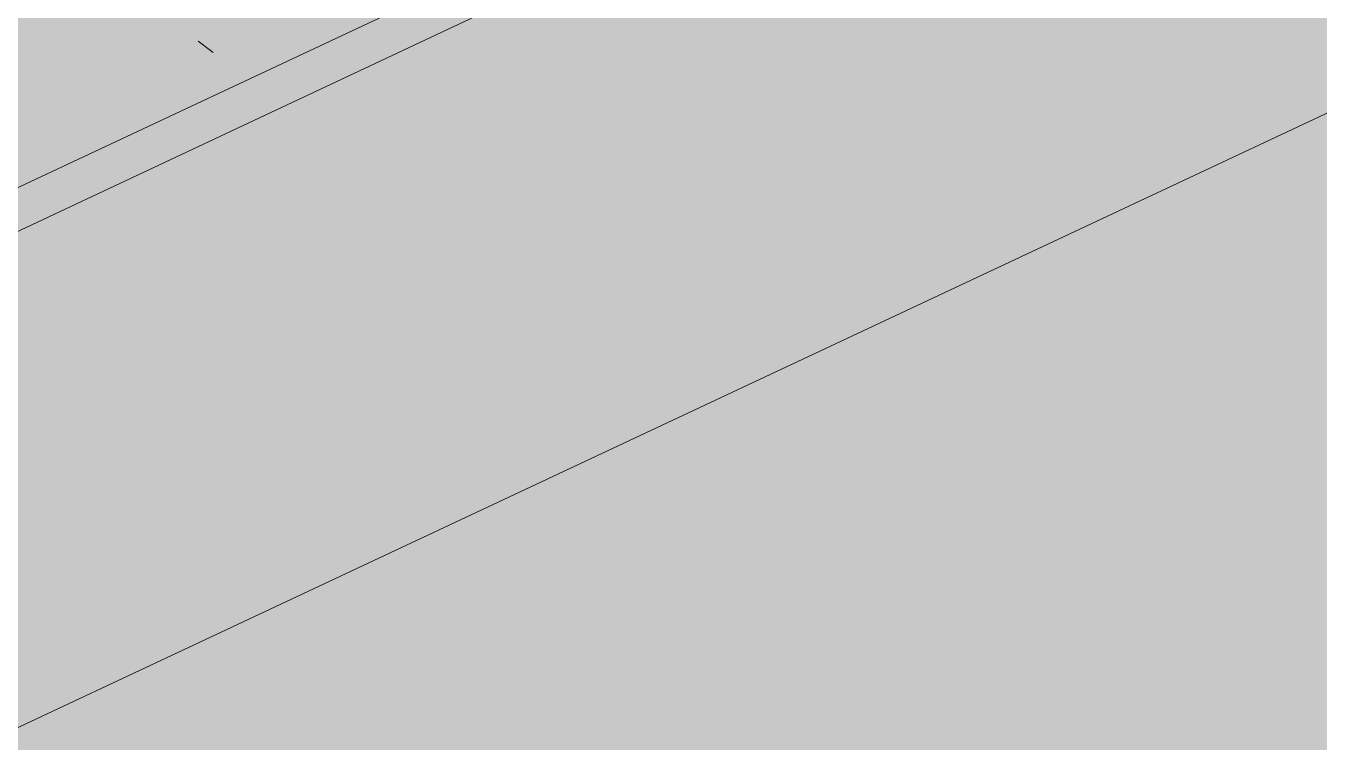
# Model space of a CAD drawing. Header units: millimetres. Extents: x 5 to 1315, y 5 to 292.
# Drawn here: x 1194.965 to 1197.866, y 77.021 to 78.628 of the extents above; entities that cross this region are included whole.
import ezdxf

# ---------------------------------------------------------------- set-up
doc = ezdxf.new("R2010")
doc.units = ezdxf.units.MM
doc.layers.add('EXISTING', color=7, linetype='Continuous')
doc.layers.add('IMAGES', color=7, linetype='Continuous')

# ---------------------------------------------------------------- blocks, each defined once
blk = doc.blocks.new('SHEET_03')
at = {"layer": 'EXISTING', "color": 250, "lineweight": 9}
for p, q in [((294.7037, 76.9392), (301.3268, 80.0485)), ((292.3041, 77.0244), (296.1183, 78.815)), ((293.4984, 77.4876), (296.1183, 78.7176)), ((295.3847, 78.5678), (295.3514, 78.5939))]:
    blk.add_line(p, q, dxfattribs=at)
at = {"layer": 'IMAGES', "color": 7}
for points in [[(294.5382, 78.5655), (295.02, 78.5655), (294.5382, 78.6619), (295.02, 78.6619)], [(295.02, 78.5655), (295.1164, 78.5655), (295.02, 78.6619), (295.1164, 78.6619)], [(295.1164, 78.5655), (295.2127, 78.5655), (295.1164, 78.6619), (295.2127, 78.6619)], [(295.2127, 78.5655), (295.3091, 78.5655), (295.2127, 78.6619), (295.3091, 78.6619)], [(295.3091, 78.5655), (295.4055, 78.5655), (295.3091, 78.6619), (295.4055, 78.6619)], [(295.4055, 78.5655), (295.7909, 78.5655), (295.4055, 78.6619), (295.7909, 78.6619)], [(295.7909, 78.5655), (295.8873, 78.5655), (295.7909, 78.6619), (295.8873, 78.6619)], [(295.8873, 78.5655), (296.08, 78.5655), (295.8873, 78.6619), (296.08, 78.6619)], [(296.08, 78.5655), (296.1764, 78.5655), (296.08, 78.6619), (296.1764, 78.6619)], [(296.1764, 78.5655), (296.3691, 78.5655), (296.1764, 78.6619), (296.3691, 78.6619)], [(296.3691, 78.5655), (296.4655, 78.5655), (296.3691, 78.6619), (296.4655, 78.6619)], [(296.4655, 78.5655), (297.7182, 78.5655), (296.4655, 78.6619), (297.7182, 78.6619)], [(297.7182, 78.5655), (297.8145, 78.5655), (297.7182, 78.6619), (297.8145, 78.6619)], [(297.8145, 78.5655), (297.9109, 78.5655), (297.8145, 78.6619), (297.9109, 78.6619)], [(294.9236, 78.4691), (295.02, 78.4691), (294.9236, 78.5655), (295.02, 78.5655)], [(295.02, 78.4691), (295.1164, 78.4691), (295.02, 78.5655), (295.1164, 78.5655)], [(295.1164, 78.4691), (295.2127, 78.4691), (295.1164, 78.5655), (295.2127, 78.5655)], [(295.2127, 78.4691), (295.3091, 78.4691), (295.2127, 78.5655), (295.3091, 78.5655)], [(295.3091, 78.4691), (295.4055, 78.4691), (295.3091, 78.5655), (295.4055, 78.5655)], [(295.4055, 78.4691), (295.5982, 78.4691), (295.4055, 78.5655), (295.5982, 78.5655)], [(295.5982, 78.4691), (295.7909, 78.4691), (295.5982, 78.5655), (295.7909, 78.5655)], [(295.7909, 78.4691), (295.8873, 78.4691), (295.7909, 78.5655), (295.8873, 78.5655)], [(295.8873, 78.4691), (295.9836, 78.4691), (295.8873, 78.5655), (295.9836, 78.5655)], [(295.9836, 78.4691), (296.08, 78.4691), (295.9836, 78.5655), (296.08, 78.5655)], [(296.08, 78.4691), (296.1764, 78.4691), (296.08, 78.5655), (296.1764, 78.5655)], [(296.1764, 78.4691), (297.4291, 78.4691), (296.1764, 78.5655), (297.4291, 78.5655)], [(297.4291, 78.4691), (297.6218, 78.4691), (297.4291, 78.5655), (297.6218, 78.5655)], [(297.6218, 78.4691), (297.7182, 78.4691), (297.6218, 78.5655), (297.7182, 78.5655)], [(297.7182, 78.4691), (297.8145, 78.4691), (297.7182, 78.5655), (297.8145, 78.5655)], [(297.8145, 78.4691), (297.9109, 78.4691), (297.8145, 78.5655), (297.9109, 78.5655)], [(294.8273, 78.3727), (295.02, 78.3727), (294.8273, 78.4691), (295.02, 78.4691)], [(295.02, 78.3727), (295.1164, 78.3727), (295.02, 78.4691), (295.1164, 78.4691)], [(295.1164, 78.3727), (295.2127, 78.3727), (295.1164, 78.4691), (295.2127, 78.4691)], [(295.2127, 78.3727), (295.3091, 78.3727), (295.2127, 78.4691), (295.3091, 78.4691)], [(295.3091, 78.3727), (295.4055, 78.3727), (295.3091, 78.4691), (295.4055, 78.4691)], [(295.4055, 78.3727), (295.5982, 78.3727), (295.4055, 78.4691), (295.5982, 78.4691)], [(295.5982, 78.3727), (295.6945, 78.3727), (295.5982, 78.4691), (295.6945, 78.4691)], [(295.6945, 78.3727), (295.8873, 78.3727), (295.6945, 78.4691), (295.8873, 78.4691)], [(295.8873, 78.3727), (295.9836, 78.3727), (295.8873, 78.4691), (295.9836, 78.4691)], [(295.9836, 78.3727), (297.3327, 78.3727), (295.9836, 78.4691), (297.3327, 78.4691)], [(297.3327, 78.3727), (297.4291, 78.3727), (297.3327, 78.4691), (297.4291, 78.4691)], [(297.4291, 78.3727), (297.5255, 78.3727), (297.4291, 78.4691), (297.5255, 78.4691)], [(297.5255, 78.3727), (297.6218, 78.3727), (297.5255, 78.4691), (297.6218, 78.4691)], [(297.6218, 78.3727), (297.7182, 78.3727), (297.6218, 78.4691), (297.7182, 78.4691)], [(297.7182, 78.3727), (297.9109, 78.3727), (297.7182, 78.4691), (297.9109, 78.4691)], [(294.8273, 78.2763), (295.1164, 78.2763), (294.8273, 78.3727), (295.1164, 78.3727)], [(295.1164, 78.2763), (295.2127, 78.2763), (295.1164, 78.3727), (295.2127, 78.3727)], [(295.2127, 78.2763), (295.3091, 78.2763), (295.2127, 78.3727), (295.3091, 78.3727)], [(295.3091, 78.2763), (295.4055, 78.2763), (295.3091, 78.3727), (295.4055, 78.3727)], [(295.4055, 78.2763), (295.5982, 78.2763), (295.4055, 78.3727), (295.5982, 78.3727)], [(295.5982, 78.2763), (295.6945, 78.2763), (295.5982, 78.3727), (295.6945, 78.3727)], [(295.6945, 78.2763), (295.8873, 78.2763), (295.6945, 78.3727), (295.8873, 78.3727)], [(295.8873, 78.2763), (296.9473, 78.2763), (295.8873, 78.3727), (296.9473, 78.3727)], [(296.9473, 78.2763), (297.0436, 78.2763), (296.9473, 78.3727), (297.0436, 78.3727)], [(297.0436, 78.2763), (297.2364, 78.2763), (297.0436, 78.3727), (297.2364, 78.3727)], [(297.2364, 78.2763), (297.3327, 78.2763), (297.2364, 78.3727), (297.3327, 78.3727)], [(297.3327, 78.2763), (297.4291, 78.2763), (297.3327, 78.3727), (297.4291, 78.3727)], [(297.4291, 78.2763), (297.5255, 78.2763), (297.4291, 78.3727), (297.5255, 78.3727)], [(297.5255, 78.2763), (297.8145, 78.2763), (297.5255, 78.3727), (297.8145, 78.3727)], [(297.8145, 78.2763), (297.9109, 78.2763), (297.8145, 78.3727), (297.9109, 78.3727)], [(294.9236, 78.1799), (295.02, 78.1799), (294.9236, 78.2763), (295.02, 78.2763)], [(295.02, 78.1799), (295.1164, 78.1799), (295.02, 78.2763), (295.1164, 78.2763)], [(295.1164, 78.1799), (295.2127, 78.1799), (295.1164, 78.2763), (295.2127, 78.2763)], [(295.2127, 78.1799), (295.3091, 78.1799), (295.2127, 78.2763), (295.3091, 78.2763)], [(295.3091, 78.1799), (295.4055, 78.1799), (295.3091, 78.2763), (295.4055, 78.2763)], [(295.4055, 78.1799), (295.5982, 78.1799), (295.4055, 78.2763), (295.5982, 78.2763)], [(295.5982, 78.1799), (296.8509, 78.1799), (295.5982, 78.2763), (296.8509, 78.2763)], [(296.8509, 78.1799), (296.9473, 78.1799), (296.8509, 78.2763), (296.9473, 78.2763)], [(296.9473, 78.1799), (297.0436, 78.1799), (296.9473, 78.2763), (297.0436, 78.2763)], [(297.0436, 78.1799), (297.14, 78.1799), (297.0436, 78.2763), (297.14, 78.2763)], [(297.14, 78.1799), (297.2364, 78.1799), (297.14, 78.2763), (297.2364, 78.2763)], [(297.2364, 78.1799), (297.3327, 78.1799), (297.2364, 78.2763), (297.3327, 78.2763)], [(297.3327, 78.1799), (297.5255, 78.1799), (297.3327, 78.2763), (297.5255, 78.2763)], [(297.5255, 78.1799), (297.6218, 78.1799), (297.5255, 78.2763), (297.6218, 78.2763)], [(297.6218, 78.1799), (297.7182, 78.1799), (297.6218, 78.2763), (297.7182, 78.2763)], [(297.7182, 78.1799), (297.8145, 78.1799), (297.7182, 78.2763), (297.8145, 78.2763)], [(297.8145, 78.1799), (297.9109, 78.1799), (297.8145, 78.2763), (297.9109, 78.2763)], [(294.9236, 78.0835), (295.02, 78.0835), (294.9236, 78.1799), (295.02, 78.1799)], [(295.02, 78.0835), (295.1164, 78.0835), (295.02, 78.1799), (295.1164, 78.1799)], [(295.1164, 78.0835), (295.2127, 78.0835), (295.1164, 78.1799), (295.2127, 78.1799)], [(295.2127, 78.0835), (295.4055, 78.0835), (295.2127, 78.1799), (295.4055, 78.1799)], [(295.4055, 78.0835), (296.5618, 78.0835), (295.4055, 78.1799), (296.5618, 78.1799)], [(296.5618, 78.0835), (296.6582, 78.0835), (296.5618, 78.1799), (296.6582, 78.1799)], [(296.6582, 78.0835), (296.8509, 78.0835), (296.6582, 78.1799), (296.8509, 78.1799)], [(296.8509, 78.0835), (296.9473, 78.0835), (296.8509, 78.1799), (296.9473, 78.1799)], [(296.9473, 78.0835), (297.0436, 78.0835), (296.9473, 78.1799), (297.0436, 78.1799)], [(297.0436, 78.0835), (297.3327, 78.0835), (297.0436, 78.1799), (297.3327, 78.1799)], [(297.3327, 78.0835), (297.4291, 78.0835), (297.3327, 78.1799), (297.4291, 78.1799)], [(297.4291, 78.0835), (297.5255, 78.0835), (297.4291, 78.1799), (297.5255, 78.1799)], [(297.5255, 78.0835), (297.6218, 78.0835), (297.5255, 78.1799), (297.6218, 78.1799)], [(297.6218, 78.0835), (297.8145, 78.0835), (297.6218, 78.1799), (297.8145, 78.1799)], [(297.8145, 78.0835), (297.9109, 78.0835), (297.8145, 78.1799), (297.9109, 78.1799)], [(294.9236, 77.9871), (295.02, 77.9871), (294.9236, 78.0835), (295.02, 78.0835)], [(295.02, 77.9871), (295.1164, 77.9871), (295.02, 78.0835), (295.1164, 78.0835)], [(295.1164, 77.9871), (296.4655, 77.9871), (295.1164, 78.0835), (296.4655, 78.0835)], [(296.4655, 77.9871), (296.5618, 77.9871), (296.4655, 78.0835), (296.5618, 78.0835)], [(296.5618, 77.9871), (296.6582, 77.9871), (296.5618, 78.0835), (296.6582, 78.0835)], [(296.6582, 77.9871), (296.7545, 77.9871), (296.6582, 78.0835), (296.7545, 78.0835)], [(296.7545, 77.9871), (296.8509, 77.9871), (296.7545, 78.0835), (296.8509, 78.0835)], [(296.8509, 77.9871), (297.14, 77.9871), (296.8509, 78.0835), (297.14, 78.0835)], [(297.14, 77.9871), (297.2364, 77.9871), (297.14, 78.0835), (297.2364, 78.0835)], [(297.2364, 77.9871), (297.3327, 77.9871), (297.2364, 78.0835), (297.3327, 78.0835)], [(297.3327, 77.9871), (297.4291, 77.9871), (297.3327, 78.0835), (297.4291, 78.0835)], [(297.4291, 77.9871), (297.5255, 77.9871), (297.4291, 78.0835), (297.5255, 78.0835)], [(297.5255, 77.9871), (297.6218, 77.9871), (297.5255, 78.0835), (297.6218, 78.0835)], [(297.6218, 77.9871), (300.4164, 77.9871), (297.6218, 78.0835), (300.4164, 78.0835)], [(294.8273, 77.8907), (295.02, 77.8907), (294.8273, 77.9871), (295.02, 77.9871)], [(295.02, 77.8907), (296.2727, 77.8907), (295.02, 77.9871), (296.2727, 77.9871)], [(296.2727, 77.8907), (296.3691, 77.8907), (296.2727, 77.9871), (296.3691, 77.9871)], [(296.3691, 77.8907), (296.4655, 77.8907), (296.3691, 77.9871), (296.4655, 77.9871)], [(296.4655, 77.8907), (296.5618, 77.8907), (296.4655, 77.9871), (296.5618, 77.9871)], [(296.5618, 77.8907), (296.6582, 77.8907), (296.5618, 77.9871), (296.6582, 77.9871)], [(296.6582, 77.8907), (296.9473, 77.8907), (296.6582, 77.9871), (296.9473, 77.9871)], [(296.9473, 77.8907), (297.0436, 77.8907), (296.9473, 77.9871), (297.0436, 77.9871)], [(297.0436, 77.8907), (297.14, 77.8907), (297.0436, 77.9871), (297.14, 77.9871)], [(297.14, 77.8907), (297.2364, 77.8907), (297.14, 77.9871), (297.2364, 77.9871)], [(297.2364, 77.8907), (297.4291, 77.8907), (297.2364, 77.9871), (297.4291, 77.9871)], [(297.4291, 77.8907), (300.5127, 77.8907), (297.4291, 77.9871), (300.5127, 77.9871)], [(294.7309, 77.7943), (295.9836, 77.7943), (294.7309, 77.8907), (295.9836, 77.8907)], [(295.9836, 77.7943), (296.2727, 77.7943), (295.9836, 77.8907), (296.2727, 77.8907)], [(296.2727, 77.7943), (296.3691, 77.7943), (296.2727, 77.8907), (296.3691, 77.8907)], [(296.3691, 77.7943), (296.4655, 77.7943), (296.3691, 77.8907), (296.4655, 77.8907)], [(296.4655, 77.7943), (296.7545, 77.7943), (296.4655, 77.8907), (296.7545, 77.8907)], [(296.7545, 77.7943), (296.8509, 77.7943), (296.7545, 77.8907), (296.8509, 77.8907)], [(296.8509, 77.7943), (296.9473, 77.7943), (296.8509, 77.8907), (296.9473, 77.8907)], [(296.9473, 77.7943), (297.0436, 77.7943), (296.9473, 77.8907), (297.0436, 77.8907)], [(297.0436, 77.7943), (297.14, 77.7943), (297.0436, 77.8907), (297.14, 77.8907)], [(297.14, 77.7943), (300.6091, 77.7943), (297.14, 77.8907), (300.6091, 77.8907)], [(294.6345, 77.6979), (295.7909, 77.6979), (294.6345, 77.7943), (295.7909, 77.7943)], [(295.7909, 77.6979), (295.9836, 77.6979), (295.7909, 77.7943), (295.9836, 77.7943)], [(295.9836, 77.6979), (296.1764, 77.6979), (295.9836, 77.7943), (296.1764, 77.7943)], [(296.1764, 77.6979), (296.2727, 77.6979), (296.1764, 77.7943), (296.2727, 77.7943)], [(296.2727, 77.6979), (296.4655, 77.6979), (296.2727, 77.7943), (296.4655, 77.7943)], [(296.4655, 77.6979), (296.5618, 77.6979), (296.4655, 77.7943), (296.5618, 77.7943)], [(296.5618, 77.6979), (296.6582, 77.6979), (296.5618, 77.7943), (296.6582, 77.7943)], [(296.6582, 77.6979), (296.7545, 77.6979), (296.6582, 77.7943), (296.7545, 77.7943)], [(296.7545, 77.6979), (297.0436, 77.6979), (296.7545, 77.7943), (297.0436, 77.7943)], [(297.0436, 77.6979), (300.9945, 77.6979), (297.0436, 77.7943), (300.9945, 77.7943)], [(294.4418, 77.6015), (295.5982, 77.6015), (294.4418, 77.6979), (295.5982, 77.6979)], [(295.5982, 77.6015), (295.7909, 77.6015), (295.5982, 77.6979), (295.7909, 77.6979)], [(295.7909, 77.6015), (295.8873, 77.6015), (295.7909, 77.6979), (295.8873, 77.6979)], [(295.8873, 77.6015), (295.9836, 77.6015), (295.8873, 77.6979), (295.9836, 77.6979)], [(295.9836, 77.6015), (296.3691, 77.6015), (295.9836, 77.6979), (296.3691, 77.6979)], [(296.3691, 77.6015), (296.4655, 77.6015), (296.3691, 77.6979), (296.4655, 77.6979)], [(296.4655, 77.6015), (296.5618, 77.6015), (296.4655, 77.6979), (296.5618, 77.6979)], [(296.5618, 77.6015), (296.7545, 77.6015), (296.5618, 77.6979), (296.7545, 77.6979)], [(296.7545, 77.6015), (300.8982, 77.6015), (296.7545, 77.6979), (300.8982, 77.6979)], [(294.1527, 77.5051), (295.4055, 77.5051), (294.1527, 77.6015), (295.4055, 77.6015)], [(295.4055, 77.5051), (295.5982, 77.5051), (295.4055, 77.6015), (295.5982, 77.6015)], [(295.5982, 77.5051), (295.6945, 77.5051), (295.5982, 77.6015), (295.6945, 77.6015)], [(295.6945, 77.5051), (295.7909, 77.5051), (295.6945, 77.6015), (295.7909, 77.6015)], [(295.7909, 77.5051), (296.08, 77.5051), (295.7909, 77.6015), (296.08, 77.6015)], [(296.08, 77.5051), (296.1764, 77.5051), (296.08, 77.6015), (296.1764, 77.6015)], [(296.1764, 77.5051), (296.2727, 77.5051), (296.1764, 77.6015), (296.2727, 77.6015)], [(296.2727, 77.5051), (296.3691, 77.5051), (296.2727, 77.6015), (296.3691, 77.6015)], [(296.3691, 77.5051), (296.4655, 77.5051), (296.3691, 77.6015), (296.4655, 77.6015)], [(296.4655, 77.5051), (296.5618, 77.5051), (296.4655, 77.6015), (296.5618, 77.6015)], [(296.5618, 77.5051), (300.7055, 77.5051), (296.5618, 77.6015), (300.7055, 77.6015)], [(294.2491, 77.4087), (295.2127, 77.4087), (294.2491, 77.5051), (295.2127, 77.5051)], [(295.2127, 77.4087), (295.4055, 77.4087), (295.2127, 77.5051), (295.4055, 77.5051)], [(295.4055, 77.4087), (295.5018, 77.4087), (295.4055, 77.5051), (295.5018, 77.5051)], [(295.5018, 77.4087), (295.5982, 77.4087), (295.5018, 77.5051), (295.5982, 77.5051)], [(295.5982, 77.4087), (295.9836, 77.4087), (295.5982, 77.5051), (295.9836, 77.5051)], [(295.9836, 77.4087), (296.08, 77.4087), (295.9836, 77.5051), (296.08, 77.5051)], [(296.08, 77.4087), (296.1764, 77.4087), (296.08, 77.5051), (296.1764, 77.5051)], [(296.1764, 77.4087), (296.3691, 77.4087), (296.1764, 77.5051), (296.3691, 77.5051)], [(296.3691, 77.4087), (300.6091, 77.4087), (296.3691, 77.5051), (300.6091, 77.5051)], [(294.4418, 77.3123), (295.02, 77.3123), (294.4418, 77.4087), (295.02, 77.4087)], [(295.02, 77.3123), (295.1164, 77.3123), (295.02, 77.4087), (295.1164, 77.4087)], [(295.1164, 77.3123), (295.2127, 77.3123), (295.1164, 77.4087), (295.2127, 77.4087)], [(295.2127, 77.3123), (295.3091, 77.3123), (295.2127, 77.4087), (295.3091, 77.4087)], [(295.3091, 77.3123), (295.4055, 77.3123), (295.3091, 77.4087), (295.4055, 77.4087)], [(295.4055, 77.3123), (295.5018, 77.3123), (295.4055, 77.4087), (295.5018, 77.4087)], [(295.5018, 77.3123), (295.5982, 77.3123), (295.5018, 77.4087), (295.5982, 77.4087)], [(295.5982, 77.3123), (295.6945, 77.3123), (295.5982, 77.4087), (295.6945, 77.4087)], [(295.6945, 77.3123), (295.7909, 77.3123), (295.6945, 77.4087), (295.7909, 77.4087)], [(295.7909, 77.3123), (295.8873, 77.3123), (295.7909, 77.4087), (295.8873, 77.4087)], [(295.8873, 77.3123), (295.9836, 77.3123), (295.8873, 77.4087), (295.9836, 77.4087)], [(295.9836, 77.3123), (296.1764, 77.3123), (295.9836, 77.4087), (296.1764, 77.4087)], [(296.1764, 77.3123), (300.32, 77.3123), (296.1764, 77.4087), (300.32, 77.4087)], [(294.8273, 77.2159), (295.02, 77.2159), (294.8273, 77.3123), (295.02, 77.3123)], [(295.02, 77.2159), (295.1164, 77.2159), (295.02, 77.3123), (295.1164, 77.3123)], [(295.1164, 77.2159), (295.2127, 77.2159), (295.1164, 77.3123), (295.2127, 77.3123)], [(295.2127, 77.2159), (295.5018, 77.2159), (295.2127, 77.3123), (295.5018, 77.3123)], [(295.5018, 77.2159), (295.5982, 77.2159), (295.5018, 77.3123), (295.5982, 77.3123)], [(295.5982, 77.2159), (295.6945, 77.2159), (295.5982, 77.3123), (295.6945, 77.3123)], [(295.6945, 77.2159), (295.7909, 77.2159), (295.6945, 77.3123), (295.7909, 77.3123)], [(295.7909, 77.2159), (295.8873, 77.2159), (295.7909, 77.3123), (295.8873, 77.3123)], [(295.8873, 77.2159), (295.9836, 77.2159), (295.8873, 77.3123), (295.9836, 77.3123)], [(295.9836, 77.2159), (300.2236, 77.2159), (295.9836, 77.3123), (300.2236, 77.3123)], [(294.8273, 77.1195), (295.02, 77.1195), (294.8273, 77.2159), (295.02, 77.2159)], [(295.02, 77.1195), (295.1164, 77.1195), (295.02, 77.2159), (295.1164, 77.2159)], [(295.1164, 77.1195), (295.2127, 77.1195), (295.1164, 77.2159), (295.2127, 77.2159)], [(295.2127, 77.1195), (295.3091, 77.1195), (295.2127, 77.2159), (295.3091, 77.2159)], [(295.3091, 77.1195), (295.4055, 77.1195), (295.3091, 77.2159), (295.4055, 77.2159)], [(295.4055, 77.1195), (295.5018, 77.1195), (295.4055, 77.2159), (295.5018, 77.2159)], [(295.5018, 77.1195), (295.6945, 77.1195), (295.5018, 77.2159), (295.6945, 77.2159)], [(295.6945, 77.1195), (299.8382, 77.1195), (295.6945, 77.2159), (299.8382, 77.2159)], [(294.7309, 77.0231), (295.1164, 77.0231), (294.7309, 77.1195), (295.1164, 77.1195)], [(295.1164, 77.0231), (295.2127, 77.0231), (295.1164, 77.1195), (295.2127, 77.1195)], [(295.2127, 77.0231), (295.3091, 77.0231), (295.2127, 77.1195), (295.3091, 77.1195)], [(295.3091, 77.0231), (295.4055, 77.0231), (295.3091, 77.1195), (295.4055, 77.1195)], [(295.4055, 77.0231), (295.5018, 77.0231), (295.4055, 77.1195), (295.5018, 77.1195)], [(295.5018, 77.0231), (295.5982, 77.0231), (295.5018, 77.1195), (295.5982, 77.1195)], [(295.5982, 77.0231), (299.7418, 77.0231), (295.5982, 77.1195), (299.7418, 77.1195)], [(294.9236, 76.9267), (295.02, 76.9267), (294.9236, 77.0231), (295.02, 77.0231)], [(295.02, 76.9267), (295.1164, 76.9267), (295.02, 77.0231), (295.1164, 77.0231)], [(295.1164, 76.9267), (295.3091, 76.9267), (295.1164, 77.0231), (295.3091, 77.0231)], [(295.3091, 76.9267), (299.4527, 76.9267), (295.3091, 77.0231), (299.4527, 77.0231)]]:
    blk.add_solid(points, dxfattribs=at)

msp = doc.modelspace()

# ---------------------------------------------------------------- block references
msp.add_blockref('SHEET_03', (900, 0))

doc.saveas('drawing.dxf')
